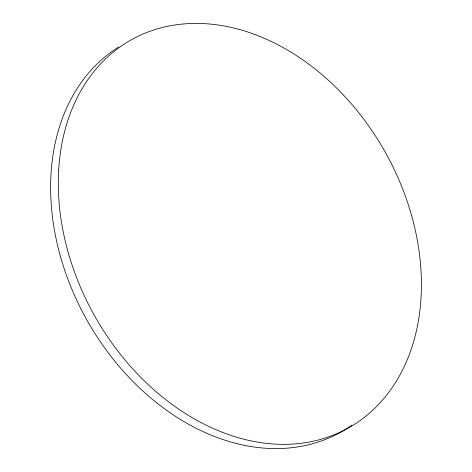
<?xml version="1.0" encoding="UTF-8"?>
<svg xmlns="http://www.w3.org/2000/svg" width="472" height="472" viewBox="0 0 472 472"><rect width="100%" height="100%" fill="white"/><g stroke="black" fill="none" stroke-linecap="round" stroke-linejoin="round"><path stroke-width="0.71" d="M351.911 425.124A222.359 166.781 60.8 0 1 93.179 330.707A222.359 166.781 60.8 0 1 118.484 47.117M58.681 169.991A222.359 166.781 60.8 0 0 320.152 439.515A222.359 166.781 60.8 0 0 340.619 92.111A222.359 166.781 60.8 0 0 58.681 169.991"/></g></svg>
